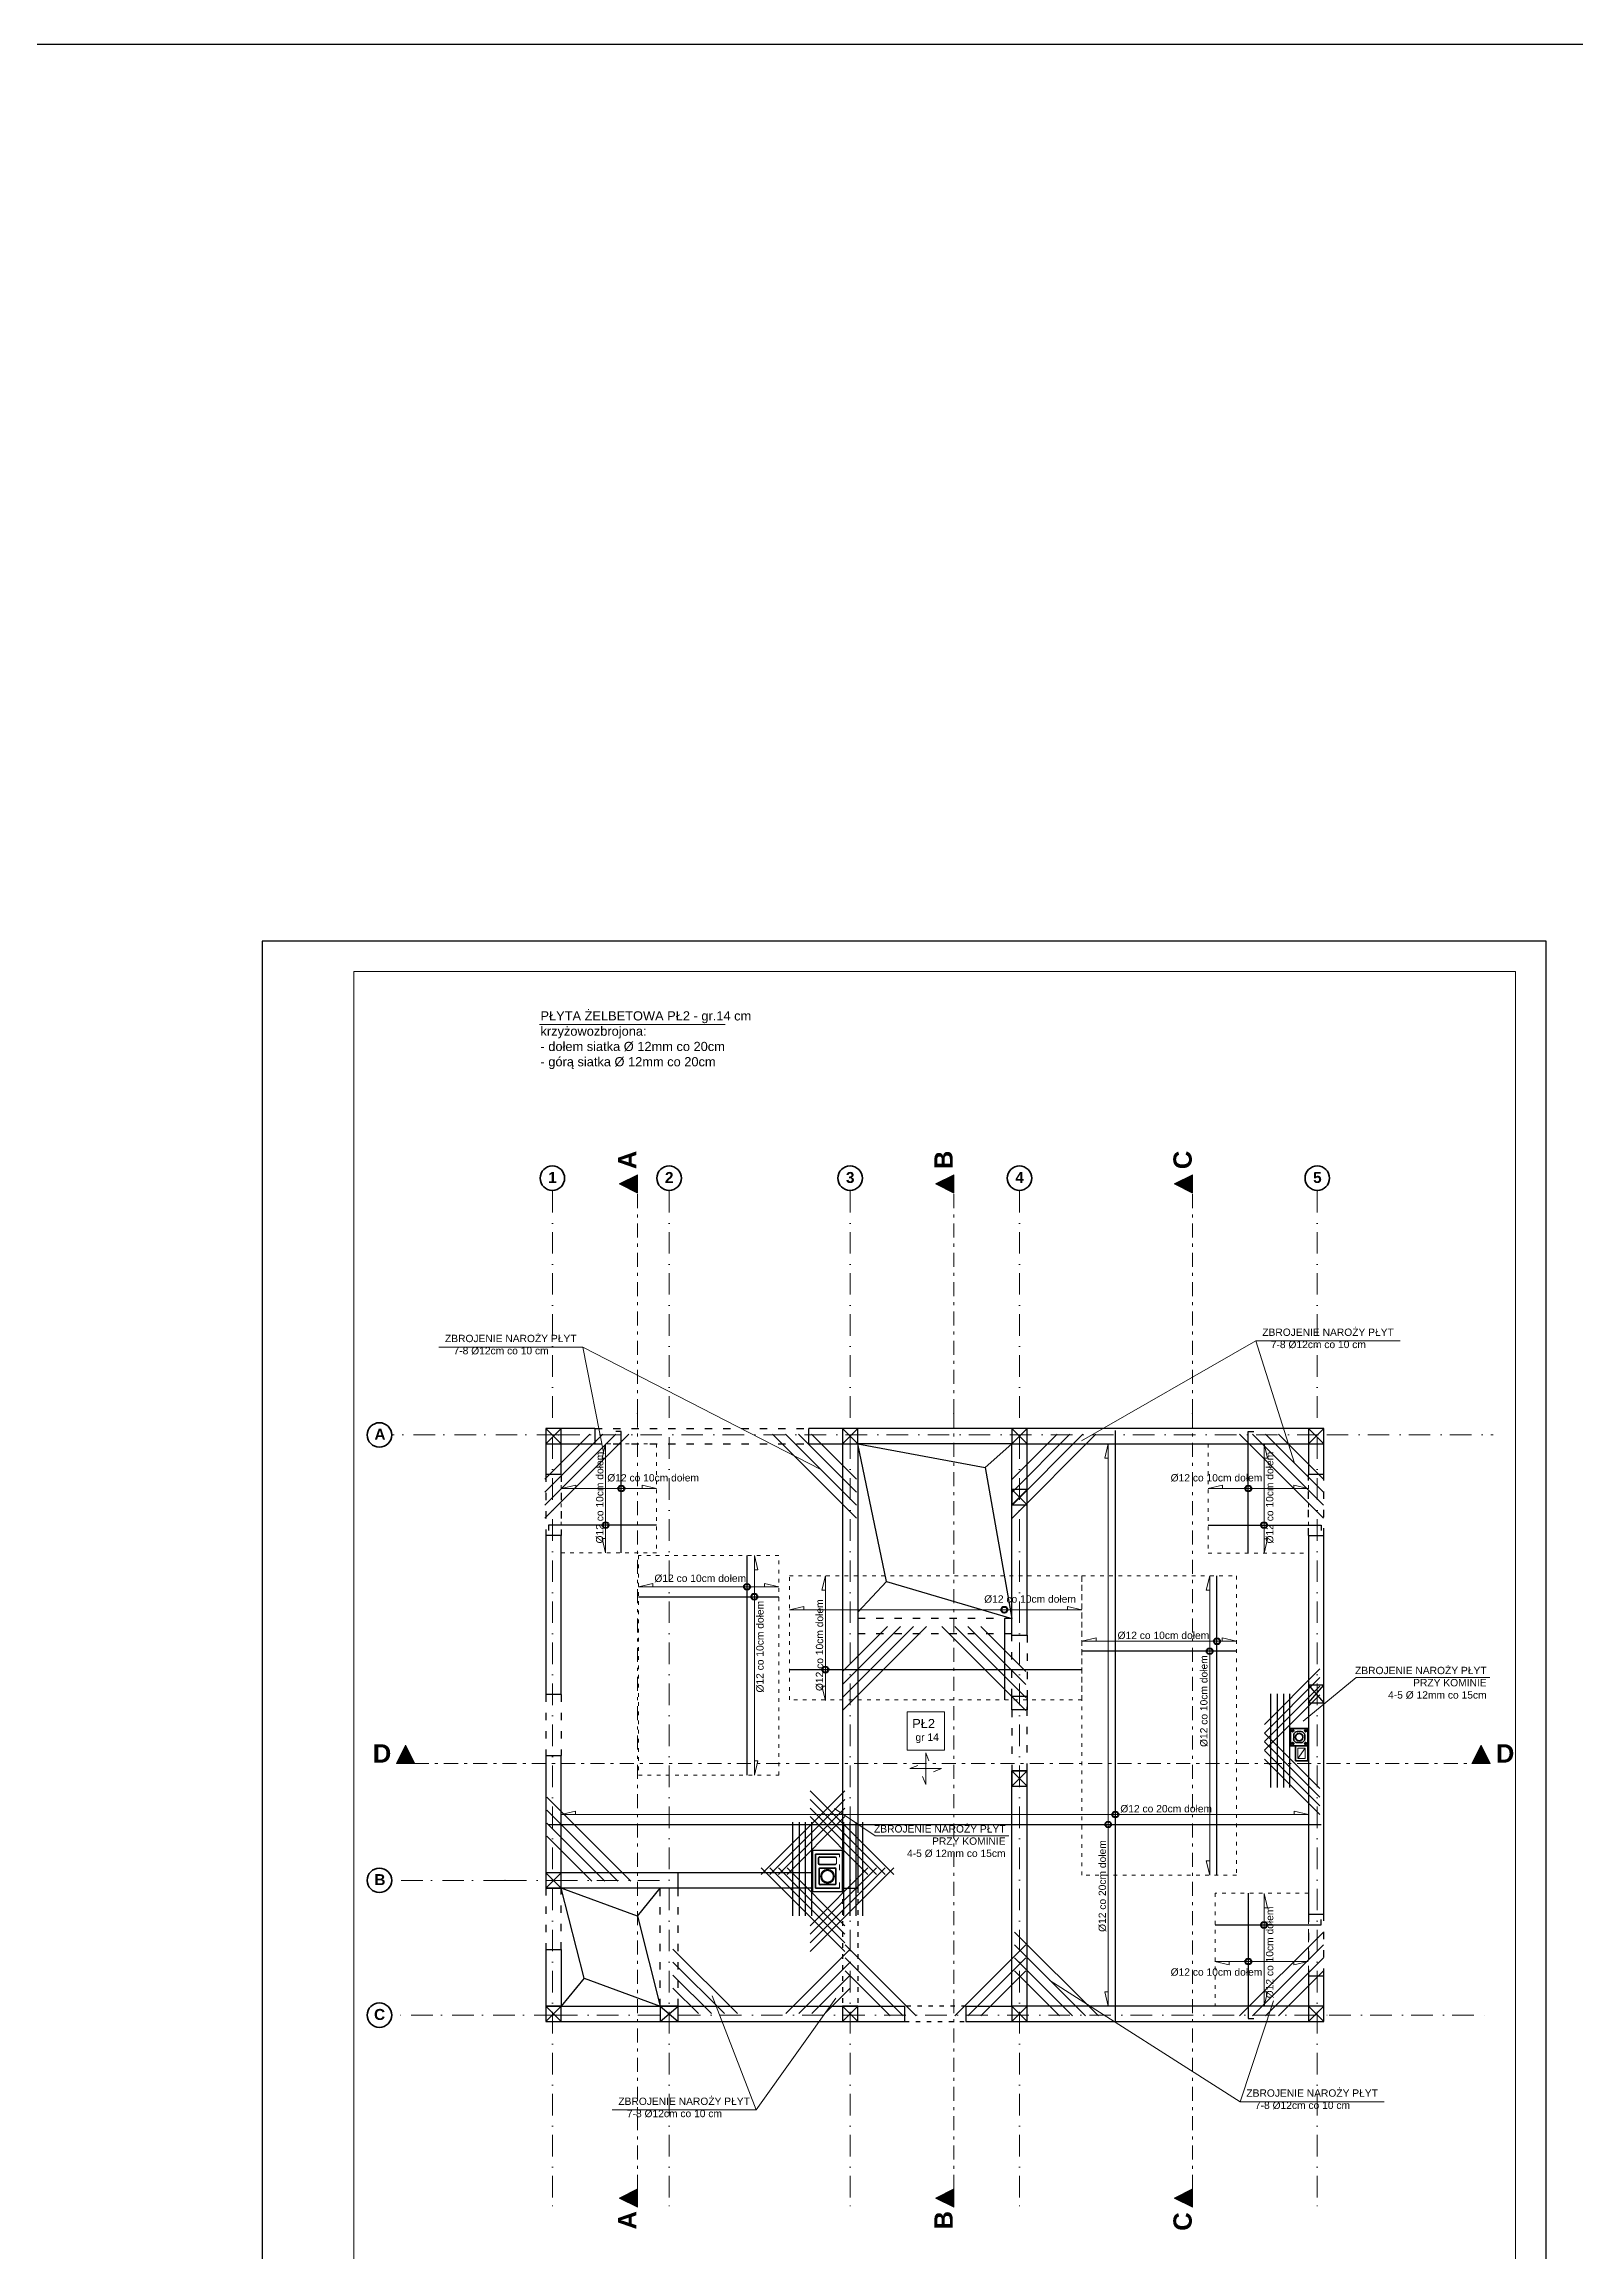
# Model space of a CAD drawing. Header units: millimetres. Extents: x 4647 to 73915, y -13612 to -8141.
# Drawn here: x 21311 to 23817, y -11752 to -8141 of the extents above; entities that cross this region are included whole.
import ezdxf
from ezdxf.enums import TextEntityAlignment as Align

# ---------------------------------------------------------------- set-up
doc = ezdxf.new("R2010")
doc.units = ezdxf.units.MM
for name, pattern in [('ACAD_ISO03W100', [30, 12, -18]), ('Kropki i Kreski', [67.027776, 35.277777, -17.638888, 0, -14.111111]), ('Przerywana', [16.4, 8.2, -8.2]), ('Przerywana podwójnie', [47.9, 22.9, -10, 5, -10])]:
    doc.linetypes.add(name, pattern=pattern)
for name, color, linetype, lineweight in [('2D - Ogólne_Nr_Pióra__21', 7, 'Continuous', 35), ('a_beton_c', 3, 'ACAD_ISO03W100', 25), ('a_murowane_b', 20, 'Continuous', 30), ('a_murowane_c', 20, 'ACAD_ISO03W100', 13), ('a_opisy', 252, 'Continuous', 9), ('a_stal', 5, 'Continuous', 25), ('Cienka', 1, 'Continuous', 15), ('Konstrukcja - Ogólne_Nr_Pióra__1', 7, 'Continuous', 5), ('Konstrukcja - Ogólne_Nr_Pióra__21', 7, 'Continuous', 35), ('Konstrukcja - Siatka mod_Nr_Pióra__1', 7, 'Continuous', 5), ('Konstrukcja - Siatka mod_Nr_Pióra__7', 7, 'Continuous', 35), ('Opisy - Tekst_Nr_Pióra__1', 7, 'Continuous', 13), ('PRĘTY', 7, 'Continuous', 40), ('Znaczniki - Przekroje_Nr_Pióra__1', 7, 'Continuous', 5)]:
    doc.layers.add(name, color=color, linetype=linetype, lineweight=lineweight)
for name, color, linetype in [('Konstrukcja - Ogólne', 7, 'Continuous'), ('Konstrukcja - Siatka mod', 7, 'Continuous'), ('Znaczniki - Przekroje', 7, 'Continuous')]:
    doc.layers.add(name, color=color, linetype=linetype)
for name, color, linetype, lineweight, true_color in [('Konstrukcja - Ogólne_Nr_Pióra__3', 7, 'Continuous', 5, 0xff6600), ('Konstrukcja - Ogólne_Nr_Pióra__5', 7, 'Continuous', 5, 0x40a5ff), ('Konstrukcja - Siatka mod_Nr_Pióra__4', 7, 'Continuous', 5, 0x029e21), ('Znaczniki - Przekroje_Nr_Pióra__5', 7, 'Continuous', 5, 0x40a5ff)]:
    doc.layers.add(name, color=color, linetype=linetype, lineweight=lineweight, true_color=true_color)
doc.styles.add('GENERATED_STYLE_1', font='arialbd.ttf')
doc.styles.get("Standard").update_dxf_attribs({"font": 'arial.ttf'})

# ---------------------------------------------------------------- blocks, each defined once
blk = doc.blocks.new('SCHIEDEL_Avant_01')
at = {"layer": 'Konstrukcja - Ogólne_Nr_Pióra__21', "linetype": 'Continuous'}
for p, q in [((0, 28), (28, 28)), ((0, 0), (0, 28)), ((28, 0), (0, 0)), ((5, 11), (5, 17)), ((11, 23), (17, 23)), ((17, 5), (11, 5)), ((23, 17), (23, 11)), ((28, 28), (28, 0))]:
    blk.add_line(p, q, dxfattribs=at)
blk.add_circle((14, 14), 6, dxfattribs=at)
for centre, radius, start, end in [((3.4726, 24.5), 1.5, 0, 270), ((3.4863, 3.4863), 1.5, 90, 0), ((3.4726, 24.5), 1.5, 270, 0), ((3.4863, 3.4863), 1.5, 0, 90), ((11, 17), 6, 90, 180), ((11, 11), 6, 180, 270), ((17, 17), 6, 0, 90), ((17, 11), 6, 270, 0), ((24.4863, 24.5137), 1.5, 270, 180), ((24.4863, 24.5137), 1.5, 180, 270), ((24.5, 3.5), 1.5, 90, 180), ((24.5, 3.5), 1.5, 180, 90)]:
    blk.add_arc(centre, radius, start, end, dxfattribs=at)
for p in [(3.4726, 23), (3.4863, 4.9863), (4.9726, 24.5), (4.9863, 3.4863), (5, 11), (11, 23), (17, 5), (22.9863, 24.5137), (23, 17), (23, 3.5), (24.4863, 23.0137), (24.5, 5)]:
    blk.add_point(p, dxfattribs=at)
at = {"layer": 'Konstrukcja - Ogólne_Nr_Pióra__3', "linetype": 'Continuous'}
for radius, start, end in [(6.5, 0, 180), (6.5, 180, 0), (6, 0, 180), (6, 180, 0)]:
    blk.add_arc((14, 14), radius, start, end, dxfattribs=at)
blk = doc.blocks.new('SCHIEDEL_Wentylacja_01_3')
at = {"layer": 'Konstrukcja - Ogólne_Nr_Pióra__5', "linetype": 'Continuous'}
for p, q in [((20, 25), (0, 25)), ((0, 25), (0, 0)), ((0, 0), (20, 0)), ((4, 21), (16, 21)), ((4, 4), (4, 21)), ((4, 4), (16, 21)), ((16, 4), (4, 4)), ((16, 21), (16, 4)), ((20, 0), (20, 25))]:
    blk.add_line(p, q, dxfattribs=at)
blk = doc.blocks.new('*X912')
at = {"layer": 'Konstrukcja - Ogólne_Nr_Pióra__1', "linetype": 'Continuous'}
for p, q in [((9.7, 20), (8.1, 19.1)), ((8.1, 19.1), (9.7, 20)), ((15, 28.9), (15, 29.8)), ((15.7, 28.5), (15, 28.9)), ((20, 8.7), (17.7, 10)), ((22.3, 10), (20, 8.7)), ((20, 8.7), (22.3, 10)), ((20, 8.1), (20, 8.7)), ((20, 8.7), (20, 8.1)), ((25, 11.5), (23.7, 10.8)), ((23.7, 10.8), (25, 11.5)), ((25, 28.9), (23.8, 28.2)), ((23.8, 28.2), (25, 28.9)), ((27, 27.7), (25, 28.9)), ((25, 28.9), (27, 27.7)), ((26.4, 10.7), (25, 11.5)), ((25, 11.5), (26.4, 10.7)), ((30, 23.2), (30, 20.2)), ((30, 20.2), (30, 23.2)), ((30, 20.2), (31, 19.7)), ((31, 19.7), (30, 20.2))]:
    blk.add_line(p, q, dxfattribs=at)
blk = doc.blocks.new('Standardowy znacznik siatki')
at = {"layer": 'Konstrukcja - Siatka mod_Nr_Pióra__4', "linetype": 'Kropki i Kreski'}
for p, q in [((272.5, 0), (0, 0)), ((272.5, 0), (1529.2, 0)), ((1529.2, 0), (1801.7, 0))]:
    blk.add_line(p, q, dxfattribs=at)
blk.add_point((272.5, 0), dxfattribs=at)
blk.add_point((272.5, 0), dxfattribs=at)
at = {"layer": 'Konstrukcja - Siatka mod_Nr_Pióra__7', "linetype": 'Continuous'}
blk.add_circle((-20, 0), 20, dxfattribs=at)
at = {"layer": 'Konstrukcja - Siatka mod_Nr_Pióra__1', "style": 'GENERATED_STYLE_1'}
blk.add_attdef('AC_MarkerText_1', text='', height=18, dxfattribs=at).set_placement((-28.2, -13.3), align=Align.BOTTOM_LEFT)
blk = doc.blocks.new('Standardowy znacznik siatki_2')
at = {"layer": 'Konstrukcja - Siatka mod_Nr_Pióra__4', "linetype": 'Kropki i Kreski'}
for p, q in [((268.5, 0), (1533.2, 0)), ((1533.2, 0), (1801.7, 0)), ((268.5, 0), (0, 0))]:
    blk.add_line(p, q, dxfattribs=at)
blk.add_point((268.5, 0), dxfattribs=at)
blk.add_point((268.5, 0), dxfattribs=at)
at = {"layer": 'Konstrukcja - Siatka mod_Nr_Pióra__7', "linetype": 'Continuous'}
blk.add_circle((-20, 0), 20, dxfattribs=at)
at = {"layer": 'Konstrukcja - Siatka mod_Nr_Pióra__1', "style": 'GENERATED_STYLE_1'}
blk.add_attdef('AC_MarkerText_1', text='', height=18, dxfattribs=at).set_placement((-28.9, -13.3), align=Align.BOTTOM_LEFT)
blk = doc.blocks.new('Standardowy znacznik siatki_3')
at = {"layer": 'Konstrukcja - Siatka mod_Nr_Pióra__4', "linetype": 'Kropki i Kreski'}
for p, q in [((1, 0), (0, 0)), ((1, 0), (1660.6, 0)), ((1660.6, 0), (1661.6, 0))]:
    blk.add_line(p, q, dxfattribs=at)
blk.add_point((1, 0), dxfattribs=at)
blk.add_point((1, 0), dxfattribs=at)
at = {"layer": 'Konstrukcja - Siatka mod_Nr_Pióra__7', "linetype": 'Continuous'}
blk.add_circle((-20, 0), 20, dxfattribs=at)
at = {"layer": 'Konstrukcja - Siatka mod_Nr_Pióra__1', "style": 'GENERATED_STYLE_1'}
blk.add_attdef('AC_MarkerText_1', text='', height=18, rotation=90, dxfattribs=at).set_placement((-6.7, -6.8), align=Align.BOTTOM_LEFT)
blk = doc.blocks.new('Standardowy znacznik siatki_4')
at = {"layer": 'Konstrukcja - Siatka mod_Nr_Pióra__4', "linetype": 'Kropki i Kreski'}
for p, q in [((1, 0), (0, 0)), ((1, 0), (1660.6, 0)), ((1660.6, 0), (1661.6, 0))]:
    blk.add_line(p, q, dxfattribs=at)
blk.add_point((1, 0), dxfattribs=at)
blk.add_point((1, 0), dxfattribs=at)
at = {"layer": 'Konstrukcja - Siatka mod_Nr_Pióra__7', "linetype": 'Continuous'}
blk.add_circle((-20, 0), 20, dxfattribs=at)
at = {"layer": 'Konstrukcja - Siatka mod_Nr_Pióra__1', "style": 'GENERATED_STYLE_1'}
blk.add_attdef('AC_MarkerText_1', text='', height=18, rotation=90, dxfattribs=at).set_placement((-6.7, -6.8), align=Align.BOTTOM_LEFT)
blk = doc.blocks.new('Standardowy znacznik siatki_5')
at = {"layer": 'Konstrukcja - Siatka mod_Nr_Pióra__4', "linetype": 'Kropki i Kreski'}
for p, q in [((1, 0), (0, 0)), ((1, 0), (1660.6, 0)), ((1660.6, 0), (1661.6, 0))]:
    blk.add_line(p, q, dxfattribs=at)
blk.add_point((1, 0), dxfattribs=at)
blk.add_point((1, 0), dxfattribs=at)
at = {"layer": 'Konstrukcja - Siatka mod_Nr_Pióra__7', "linetype": 'Continuous'}
blk.add_circle((-20, 0), 20, dxfattribs=at)
at = {"layer": 'Konstrukcja - Siatka mod_Nr_Pióra__1', "style": 'GENERATED_STYLE_1'}
blk.add_attdef('AC_MarkerText_1', text='', height=18, rotation=90, dxfattribs=at).set_placement((-6.7, -6.8), align=Align.BOTTOM_LEFT)
blk = doc.blocks.new('Standardowy znacznik siatki_6')
at = {"layer": 'Konstrukcja - Siatka mod_Nr_Pióra__4', "linetype": 'Kropki i Kreski'}
for p, q in [((1, 0), (0, 0)), ((1, 0), (1660.6, 0)), ((1660.6, 0), (1661.6, 0))]:
    blk.add_line(p, q, dxfattribs=at)
blk.add_point((1, 0), dxfattribs=at)
blk.add_point((1, 0), dxfattribs=at)
at = {"layer": 'Konstrukcja - Siatka mod_Nr_Pióra__7', "linetype": 'Continuous'}
blk.add_circle((-20, 0), 20, dxfattribs=at)
at = {"layer": 'Konstrukcja - Siatka mod_Nr_Pióra__1', "style": 'GENERATED_STYLE_1'}
blk.add_attdef('AC_MarkerText_1', text='', height=18, rotation=90, dxfattribs=at).set_placement((-6.7, -6.8), align=Align.BOTTOM_LEFT)
blk = doc.blocks.new('Standardowy znacznik siatki_7')
at = {"layer": 'Konstrukcja - Siatka mod_Nr_Pióra__4', "linetype": 'Kropki i Kreski'}
for p, q in [((185.3, 0), (268.5, 0)), ((268.5, 0), (453.8, 0)), ((185.3, 0), (0, 0))]:
    blk.add_line(p, q, dxfattribs=at)
blk.add_point((185.3, 0), dxfattribs=at)
blk.add_point((185.3, 0), dxfattribs=at)
at = {"layer": 'Konstrukcja - Siatka mod_Nr_Pióra__7', "linetype": 'Continuous'}
blk.add_circle((-20, 0), 20, dxfattribs=at)
at = {"layer": 'Konstrukcja - Siatka mod_Nr_Pióra__1', "style": 'GENERATED_STYLE_1'}
blk.add_attdef('AC_MarkerText_1', text='', height=18, dxfattribs=at).set_placement((-28.2, -13.3), align=Align.BOTTOM_LEFT)
blk = doc.blocks.new('Standardowy znacznik siatki_8')
at = {"layer": 'Konstrukcja - Siatka mod_Nr_Pióra__4', "linetype": 'Kropki i Kreski'}
for p, q in [((1, 0), (0, 0)), ((1, 0), (1660.6, 0)), ((1660.6, 0), (1661.6, 0))]:
    blk.add_line(p, q, dxfattribs=at)
blk.add_point((1, 0), dxfattribs=at)
blk.add_point((1, 0), dxfattribs=at)
at = {"layer": 'Konstrukcja - Siatka mod_Nr_Pióra__7', "linetype": 'Continuous'}
blk.add_circle((-20, 0), 20, dxfattribs=at)
at = {"layer": 'Konstrukcja - Siatka mod_Nr_Pióra__1', "style": 'GENERATED_STYLE_1'}
blk.add_attdef('AC_MarkerText_1', text='', height=18, rotation=90, dxfattribs=at).set_placement((-6.7, -6.8), align=Align.BOTTOM_LEFT)
blk = doc.blocks.new('Płaszczyzna odcinająca_2', base_point=(9599.1, -311.1))
at = {"layer": 'Znaczniki - Przekroje_Nr_Pióra__1', "linetype": 'Continuous'}
for points in [[(9599.1, 1362.7), (9599.1, 1332.7), (9569.1, 1347.7)], [(9599.1, -326.1), (9599.1, -296.1), (9569.1, -311.1)]]:
    blk.add_hatch(color=256, dxfattribs=at).paths.add_polyline_path(points, flags=0)
for p, q in [((9569.1, 1347.7), (9599.1, 1362.7)), ((9599.1, 1332.7), (9569.1, 1347.7)), ((9599.1, 1362.7), (9599.1, 1332.7)), ((9599.1, -296.1), (9569.1, -311.1)), ((9569.1, -311.1), (9599.1, -326.1)), ((9599.1, -326.1), (9599.1, -296.1))]:
    blk.add_line(p, q, dxfattribs=at)
at = {"layer": 'Znaczniki - Przekroje_Nr_Pióra__5', "linetype": 'Przerywana podwójnie'}
for p, q in [((9599.1, 972.5), (9599.1, 1332.7)), ((9599.1, -296.1), (9599.1, 972.5))]:
    blk.add_line(p, q, dxfattribs=at)
blk.add_point((9599.1, 972.5), dxfattribs=at)
at = {"layer": 'Znaczniki - Przekroje_Nr_Pióra__1', "linetype": 'Continuous', "char_height": 30, "attachment_point": 7, "rotation": 90, "style": 'GENERATED_STYLE_1'}
for insert in [(9597.4, 1371.7), (9597.4, -362.6)]:
    blk.add_mtext('{B}', dxfattribs=dict(at, insert=insert))
blk = doc.blocks.new('Płaszczyzna odcinająca_3', base_point=(9989.4, -311.1))
at = {"layer": 'Znaczniki - Przekroje_Nr_Pióra__1', "linetype": 'Continuous'}
for points in [[(9989.4, 1362.7), (9989.4, 1332.7), (9959.4, 1347.7)], [(9989.4, -326.1), (9989.4, -296.1), (9959.4, -311.1)]]:
    blk.add_hatch(color=256, dxfattribs=at).paths.add_polyline_path(points, flags=0)
for p, q in [((9959.4, 1347.7), (9989.4, 1362.7)), ((9989.4, 1332.7), (9959.4, 1347.7)), ((9989.4, 1362.7), (9989.4, 1332.7)), ((9989.4, -296.1), (9959.4, -311.1)), ((9959.4, -311.1), (9989.4, -326.1)), ((9989.4, -326.1), (9989.4, -296.1))]:
    blk.add_line(p, q, dxfattribs=at)
at = {"layer": 'Znaczniki - Przekroje_Nr_Pióra__5', "linetype": 'Przerywana podwójnie'}
for p, q in [((9989.4, 972.5), (9989.4, 1332.7)), ((9989.4, -296.1), (9989.4, 972.5))]:
    blk.add_line(p, q, dxfattribs=at)
blk.add_point((9989.4, 972.5), dxfattribs=at)
at = {"layer": 'Znaczniki - Przekroje_Nr_Pióra__1', "linetype": 'Continuous', "char_height": 30, "attachment_point": 7, "rotation": 90, "style": 'GENERATED_STYLE_1'}
for insert in [(9988.7, 1371.7), (9988.7, -364.7)]:
    blk.add_mtext('{C}', dxfattribs=dict(at, insert=insert))
blk = doc.blocks.new('Płaszczyzna odcinająca_4', base_point=(8702.4, 399.4))
at = {"layer": 'Znaczniki - Przekroje_Nr_Pióra__1', "linetype": 'Continuous'}
for points in [[(8687.4, 399.4), (8717.4, 399.4), (8702.4, 429.4)], [(10476.6, 399.4), (10446.6, 399.4), (10461.6, 429.4)]]:
    blk.add_hatch(color=256, dxfattribs=at).paths.add_polyline_path(points, flags=0)
for p, q in [((8702.4, 429.4), (8687.4, 399.4)), ((8687.4, 399.4), (8717.4, 399.4)), ((8717.4, 399.4), (8702.4, 429.4)), ((10446.6, 399.4), (10461.6, 429.4)), ((10476.6, 399.4), (10446.6, 399.4)), ((10461.6, 429.4), (10476.6, 399.4))]:
    blk.add_line(p, q, dxfattribs=at)
at = {"layer": 'Znaczniki - Przekroje_Nr_Pióra__5', "linetype": 'Przerywana podwójnie'}
for p, q in [((8717.4, 399.4), (10112.9, 399.4)), ((10112.9, 399.4), (10446.6, 399.4))]:
    blk.add_line(p, q, dxfattribs=at)
blk.add_point((10112.9, 399.4), dxfattribs=at)
at = {"layer": 'Znaczniki - Przekroje_Nr_Pióra__1', "linetype": 'Continuous', "char_height": 30, "attachment_point": 7, "style": 'GENERATED_STYLE_1'}
for insert in [(8648.8, 401.1), (10485.6, 401.1)]:
    blk.add_mtext('{D}', dxfattribs=dict(at, insert=insert))
blk = doc.blocks.new('Płaszczyzna odcinająca_1', base_point=(9081.8, -311.1))
at = {"layer": 'Znaczniki - Przekroje_Nr_Pióra__1', "linetype": 'Continuous'}
for points in [[(9081.8, 1362.7), (9081.8, 1332.7), (9051.8, 1347.7)], [(9081.8, -326.1), (9081.8, -296.1), (9051.8, -311.1)]]:
    blk.add_hatch(color=256, dxfattribs=at).paths.add_polyline_path(points, flags=0)
for p, q in [((9051.8, 1347.7), (9081.8, 1362.7)), ((9081.8, 1332.7), (9051.8, 1347.7)), ((9081.8, 1362.7), (9081.8, 1332.7)), ((9081.8, -296.1), (9051.8, -311.1)), ((9051.8, -311.1), (9081.8, -326.1)), ((9081.8, -326.1), (9081.8, -296.1))]:
    blk.add_line(p, q, dxfattribs=at)
at = {"layer": 'Znaczniki - Przekroje_Nr_Pióra__5', "linetype": 'Przerywana podwójnie'}
for p, q in [((9081.8, 972.5), (9081.8, 1332.7)), ((9081.8, -296.1), (9081.8, 972.5))]:
    blk.add_line(p, q, dxfattribs=at)
blk.add_point((9081.8, 972.5), dxfattribs=at)
at = {"layer": 'Znaczniki - Przekroje_Nr_Pióra__1', "linetype": 'Continuous', "char_height": 30, "attachment_point": 7, "rotation": 90, "style": 'GENERATED_STYLE_1'}
for insert in [(9080, 1371.7), (9080, -362.6)]:
    blk.add_mtext('{A}', dxfattribs=dict(at, insert=insert))

msp = doc.modelspace()

# ---------------------------------------------------------------- linework, layer by layer
for p, q in [((22689.21, -10655.32), (22642.14, -10430.23)), ((22642.14, -10430.23), (22850.37, -10469.16)), ((22850.37, -10469.16), (22894.14, -10430.23)), ((22850.37, -10469.16), (22894.14, -10716.12)), ((22642.14, -10705.37), (22689.21, -10655.32)), ((22689.21, -10655.32), (22894.14, -10716.12))]:
    msp.add_line(p, q)
at = {"color": 1}
msp.add_lwpolyline([(4647.06, -8140.89), (73914.72, -8140.89), (73914.72, -13611.6), (4647.06, -13611.6)], close=True, dxfattribs=at)
msp.add_lwpolyline([(21668.14, -12577.97), (23768.14, -12577.97), (23768.14, -9607.97), (21668.14, -9607.97)], close=True)
for points in [[(22281.82, -11203.04), (22157.14, -11157.23)], [(22194.47, -11304.43), (22157.14, -11157.23)], [(22281.82, -11203.04), (22319.15, -11157.23)], [(22281.82, -11203.04), (22319.15, -11350.23)], [(22194.47, -11304.43), (22157.14, -11350.23)], [(22194.47, -11304.43), (22319.15, -11350.23)]]:
    msp.add_lwpolyline(points)
at = {"layer": '2D - Ogólne_Nr_Pióra__21', "linetype": 'Continuous', "flags": 128}
msp.add_lwpolyline([(23358.14, -10949.04), (23378.14, -10949.04), (23378.14, -10924.04), (23358.14, -10924.04)], close=True, dxfattribs=at)
at = {"layer": 'a_beton_c', "linetype": 'ByBlock'}
for points in [[(22132.14, -10405.23), (22132.14, -10430.23), (22157.14, -10430.23), (22157.14, -10405.23)], [(22617.14, -10405.23), (22617.14, -10430.23), (22642.14, -10430.23), (22642.14, -10405.23)], [(22894.14, -10405.23), (22894.14, -10430.23), (22919.14, -10430.23), (22919.14, -10405.23)], [(23379.14, -10405.23), (23379.14, -10430.23), (23404.14, -10430.23), (23404.14, -10405.23)], [(22894.14, -10505.14), (22894.14, -10530.14), (22919.14, -10530.14), (22919.14, -10505.14)], [(23379.14, -10825.04), (23379.14, -10854.04), (23404.14, -10854.04), (23404.14, -10825.04)], [(22894.14, -10965.23), (22894.14, -10990.23), (22919.14, -10990.23), (22919.14, -10965.23)], [(22894.14, -10965.23), (22894.14, -10990.23), (22919.14, -10990.23), (22919.14, -10965.23)], [(22617.14, -11095.58), (22568.14, -11095.58), (22568.14, -11162.23), (22617.14, -11162.23)], [(22132.14, -11132.23), (22132.14, -11157.23), (22157.14, -11157.23), (22157.14, -11132.23)], [(22132.14, -11350.23), (22132.14, -11375.23), (22157.14, -11375.23), (22157.14, -11350.23)], [(22319.15, -11350.23), (22319.15, -11375.23), (22348.15, -11375.23), (22348.15, -11350.23)], [(22617.14, -11350.23), (22617.14, -11375.23), (22642.14, -11375.23), (22642.14, -11350.23)], [(22894.14, -11350.23), (22894.14, -11375.23), (22919.14, -11375.23), (22919.14, -11350.23)], [(23379.14, -11350.23), (23379.14, -11375.23), (23404.14, -11375.23), (23404.14, -11350.23)]]:
    msp.add_lwpolyline(points, close=True, dxfattribs=at)
for points in [[(22132.14, -10430.23), (22157.14, -10405.23)], [(22132.14, -10405.23), (22157.14, -10430.23)], [(22617.14, -10430.23), (22642.14, -10405.23)], [(22617.14, -10405.23), (22642.14, -10430.23)], [(22894.14, -10430.23), (22919.14, -10405.23)], [(22894.14, -10405.23), (22919.14, -10430.23)], [(23379.14, -10430.23), (23404.14, -10405.23)], [(23379.14, -10405.23), (23404.14, -10430.23)], [(22894.14, -10530.14), (22919.14, -10505.14)], [(22894.14, -10505.14), (22919.14, -10530.14)], [(23379.14, -10854.04), (23404.14, -10825.04)], [(23379.14, -10825.04), (23404.14, -10854.04)], [(22894.14, -10990.23), (22919.14, -10965.23)], [(22894.14, -10965.23), (22919.14, -10990.23)], [(22894.14, -10990.23), (22919.14, -10965.23)], [(22894.14, -10965.23), (22919.14, -10990.23)], [(22132.14, -11157.23), (22157.14, -11132.23)], [(22132.14, -11132.23), (22157.14, -11157.23)], [(22132.14, -11375.23), (22157.14, -11350.23)], [(22132.14, -11350.23), (22157.14, -11375.23)], [(22319.15, -11375.23), (22348.15, -11350.23)], [(22319.15, -11350.23), (22348.15, -11375.23)], [(22617.14, -11375.23), (22642.14, -11350.23)], [(22617.14, -11350.23), (22642.14, -11375.23)], [(22894.14, -11375.23), (22919.14, -11350.23)], [(22894.14, -11350.23), (22919.14, -11375.23)], [(23379.14, -11375.23), (23404.14, -11350.23)], [(23379.14, -11350.23), (23404.14, -11375.23)]]:
    msp.add_lwpolyline(points, dxfattribs=at)
at = {"layer": 'a_beton_c'}
for points in [[(22212.14, -10405.23), (22562.14, -10405.23)], [(22212.14, -10430.23), (22562.14, -10430.23)], [(22132.14, -10480.22), (22132.14, -10580.22)], [(22157.14, -10480.22), (22157.14, -10580.22)], [(23379.14, -10580.22), (23379.14, -10480.22)], [(23404.14, -10580.22), (23404.14, -10480.22)], [(22894.14, -10716.12), (22642.14, -10716.12)], [(22894.14, -10741.12), (22642.14, -10741.12)], [(22894.14, -10843.04), (22894.14, -10743.04)], [(22919.14, -10743.04), (22919.14, -10843.04)], [(22132.14, -10840.22), (22132.14, -10940.22)], [(22157.14, -10840.22), (22157.14, -10940.22)], [(22894.14, -10865.23), (22894.14, -10965.23)], [(22919.14, -10965.23), (22919.14, -10865.23)], [(22132.14, -11157.23), (22132.14, -11257.23)], [(22157.14, -11257.23), (22157.14, -11157.23)], [(22319.15, -11350.23), (22319.15, -11157.23)], [(22348.15, -11350.23), (22348.15, -11157.23)], [(23379.14, -11200.23), (23379.14, -11300.23)], [(23404.14, -11300.23), (23404.14, -11200.23)]]:
    msp.add_lwpolyline(points, dxfattribs=at)
at = {"layer": 'a_beton_c', "ltscale": 0.6}
for points in [[(22617.14, -11157.23), (22617.14, -11350.23)], [(22642.14, -11157.23), (22642.14, -11350.23)], [(22819.14, -11350.23), (22719.14, -11350.23)], [(22719.14, -11375.23), (22819.14, -11375.23)]]:
    msp.add_lwpolyline(points, dxfattribs=at)
at = {"layer": 'a_murowane_b'}
for p, q in [((22894.14, -10865.23), (22894.14, -10843.04)), ((22894.14, -10843.04), (22919.14, -10843.04)), ((22919.14, -10865.23), (22894.14, -10865.23)), ((22919.14, -10843.04), (22919.14, -10865.23)), ((22919.14, -10860.23), (22919.14, -10865.23)), ((23379.14, -10848.23), (23379.14, -10860.23))]:
    msp.add_line(p, q, dxfattribs=at)
for points in [[(22212.14, -10405.23), (22132.14, -10405.23)], [(22132.14, -10405.23), (22132.14, -10480.22)], [(22157.14, -10480.22), (22157.14, -10430.23), (22212.14, -10430.23)], [(22212.14, -10405.23), (22212.14, -10430.23)], [(23404.14, -10480.22), (23404.14, -10405.23), (22562.14, -10405.23)], [(22562.14, -10430.23), (22562.14, -10405.23)], [(22562.14, -10430.23), (22617.14, -10430.23), (22617.14, -11157.23)], [(22894.14, -10743.04), (22894.14, -10430.23), (22642.14, -10430.23), (22642.14, -10965.23)], [(22919.14, -10743.04), (22919.14, -10430.23), (23379.14, -10430.23), (23379.14, -10480.22)], [(22157.14, -10480.22), (22132.14, -10480.22)], [(23404.14, -10480.22), (23379.14, -10480.22)], [(22157.14, -10580.22), (22132.14, -10580.22)], [(22132.14, -10580.22), (22132.14, -10840.22)], [(22157.14, -10840.22), (22157.14, -10580.22)], [(23379.14, -10580.22), (23379.14, -11200.23)], [(23379.14, -10580.22), (23404.14, -10580.22)], [(23404.14, -11200.23), (23404.14, -10580.22)], [(22894.14, -10743.04), (22919.14, -10743.04)], [(22157.14, -10840.22), (22132.14, -10840.22)], [(22894.14, -10865.23), (22894.14, -10843.04)], [(22919.14, -10848.23), (22919.14, -10843.04)], [(22919.14, -10865.23), (22919.14, -10860.23)], [(22132.14, -10940.22), (22132.14, -11157.23)], [(22132.14, -10940.22), (22157.14, -10940.22)], [(22568.14, -11132.23), (22157.14, -11132.23), (22157.14, -10940.22)], [(22642.14, -10953.32), (22642.14, -11157.23)], [(22819.14, -11350.23), (22894.14, -11350.23), (22894.14, -10965.23)], [(22894.14, -10965.23), (22919.14, -10965.23)], [(22894.14, -10965.23), (22919.14, -10965.23)], [(22894.14, -10965.23), (22919.14, -10965.23)], [(23379.14, -11300.23), (23379.14, -11350.23), (22919.14, -11350.23), (22919.14, -10965.23)], [(22157.14, -11157.23), (22157.14, -11157.23), (22132.14, -11157.23)], [(22568.14, -11157.23), (22157.14, -11157.23), (22157.14, -11157.23)], [(22348.15, -11157.23), (22348.15, -11132.23)], [(22617.14, -11147.73), (22617.14, -11157.23), (22642.14, -11157.23)], [(23404.14, -11200.23), (23379.14, -11200.23)], [(22132.14, -11257.23), (22157.14, -11257.23)], [(22132.14, -11257.23), (22132.14, -11350.23)], [(22157.14, -11257.23), (22157.14, -11350.23)], [(22819.14, -11375.23), (23404.14, -11375.23), (23404.14, -11300.23)], [(23379.14, -11300.23), (23404.14, -11300.23)], [(22132.14, -11350.23), (22132.14, -11375.23), (22719.14, -11375.23)], [(22132.14, -11350.23), (22719.14, -11350.23)], [(22719.14, -11375.23), (22719.14, -11350.23)], [(22819.14, -11350.23), (22819.14, -11375.23)]]:
    msp.add_lwpolyline(points, dxfattribs=at)
at = {"layer": 'a_murowane_c'}
for p, q in [((22607.14, -11107.73), (22607.14, -11116.73)), ((22612.14, -11101.23), (22612.14, -11106.23)), ((22612.14, -11118.23), (22612.14, -11127.73)), ((22612.14, -11147.73), (22612.14, -11157.23))]:
    msp.add_line(p, q, dxfattribs=at)
for centre, start, end in [((22605.64, -11107.73), 0, 90), ((22605.64, -11116.73), 270, 0)]:
    msp.add_arc(centre, 1.5, start, end, dxfattribs=at)
msp.add_point((22607.14, -11107.73), dxfattribs=at)
at = {"layer": 'a_opisy'}
for p, q in [((22192.36, -10272.06), (21956.8, -10272.06)), ((22226.79, -10446.43), (22192.36, -10272.06)), ((22581.86, -10472.44), (22192.36, -10272.06)), ((23008.17, -10425.28), (23293.45, -10261.88)), ((23356.47, -10461.83), (23293.45, -10261.88)), ((23529.01, -10261.88), (23293.45, -10261.88)), ((22606.18, -11336.89), (22475.87, -11519.8)), ((22956.43, -11308.01), (23267.5, -11506.32)), ((23322.19, -11341.52), (23267.5, -11506.32)), ((23503.06, -11506.32), (23267.5, -11506.32)), ((22475.87, -11519.8), (22240.3, -11519.8))]:
    msp.add_line(p, q, dxfattribs=at)
for points in [[(22121.5, -9744.32), (22425.29, -9744.32)], [(22229.64, -10585.25), (22224.06, -10585.25), (22229.64, -10608.74), (22229.64, -10430.23), (22224.06, -10453.72), (22229.64, -10453.72)], [(23051.64, -11326.74), (23046.06, -11326.74), (23051.64, -11350.23), (23051.64, -10430.23), (23046.06, -10453.72), (23051.64, -10453.72)], [(23306.64, -10585.4), (23312.23, -10585.4), (23306.64, -10608.89), (23306.64, -10430.23), (23312.23, -10453.72), (23306.64, -10453.72)], [(22180.95, -10503.41), (22180.95, -10497.83), (22157.46, -10503.41), (22312.95, -10503.41), (22289.46, -10497.83), (22289.46, -10503.41)], [(23355.34, -10503.41), (23355.34, -10497.83), (23378.83, -10503.41), (23215.42, -10503.41), (23238.91, -10497.83), (23238.91, -10503.41)], [(22473, -10948.85), (22478.59, -10948.85), (22473, -10972.34), (22473, -10612.88), (22478.59, -10636.37), (22473, -10636.37)], [(22589.13, -10826.61), (22583.55, -10826.61), (22589.13, -10850.1), (22589.13, -10646.2), (22583.55, -10669.69), (22589.13, -10669.69)], [(23217.71, -11112.32), (23212.12, -11112.32), (23217.71, -11135.81), (23217.71, -10646.2), (23212.12, -10669.69), (23217.71, -10669.69)], [(22489.59, -10664.11), (22489.59, -10658.52), (22513.08, -10664.11), (22283.27, -10664.11), (22306.76, -10658.52), (22306.76, -10664.11)], [(22553.96, -10701.68), (22553.96, -10696.09), (22530.47, -10701.68), (23008.42, -10701.68), (22984.93, -10696.09), (22984.93, -10701.68)], [(23031.91, -10753.14), (23031.91, -10747.55), (23008.42, -10753.14), (23261.44, -10753.14), (23237.95, -10747.55), (23237.95, -10753.14)], [(23457.11, -10812.57), (23370.7, -10883.96)], [(23675.96, -10812.57), (23457.11, -10812.57)], [(22180.63, -11036.61), (22180.63, -11031.03), (22157.14, -11036.61), (23379.14, -11036.61), (23355.65, -11031.03), (23355.65, -11036.61)], [(22670.35, -11071.67), (22604.05, -11026.57)], [(22889.2, -11071.67), (22670.35, -11071.67)], [(23306.64, -11189.04), (23312.23, -11189.04), (23306.64, -11165.55), (23306.64, -11350.23), (23312.23, -11326.74), (23306.64, -11326.74)], [(23355.34, -11277.05), (23355.34, -11282.63), (23378.83, -11277.05), (23226.21, -11277.05), (23249.7, -11282.63), (23249.7, -11277.05)], [(22475.87, -11519.8), (22404.1, -11333.28)]]:
    msp.add_lwpolyline(points, dxfattribs=at)
at = {"layer": 'a_opisy', "linetype": 'ACAD_ISO03W100', "ltscale": 0.5}
for points in [[(22157.14, -10430.23), (22312.95, -10430.23), (22312.95, -10608.74), (22157.14, -10608.74)], [(23379.14, -10430.23), (23215.42, -10430.23), (23215.42, -10608.89), (23379.14, -10608.89)], [(22513.08, -10612.83), (22283.27, -10612.83), (22283.27, -10972.34), (22513.08, -10972.34)], [(22530.47, -10646.16), (23008.42, -10646.16), (23008.42, -10849.21), (22530.47, -10849.21)], [(23008.42, -10646.16), (23261.44, -10646.16), (23261.44, -11135.81), (23008.42, -11135.81)], [(23379.14, -11165.43), (23226.69, -11165.43), (23226.69, -11350.23), (23379.14, -11350.23)]]:
    msp.add_lwpolyline(points, close=True, dxfattribs=at)
at = {"layer": 'a_stal'}
for p, q in [((22225.23, -10414.42), (22130.41, -10509.24)), ((22267.66, -10414.42), (22130.41, -10551.67)), ((22246.45, -10414.42), (22130.41, -10530.46)), ((22204.02, -10414.42), (22130.41, -10488.03)), ((22502.63, -10414.42), (22639.88, -10551.67)), ((22523.84, -10414.42), (22639.88, -10530.46)), ((22545.05, -10414.42), (22639.88, -10509.24)), ((22566.27, -10414.42), (22639.88, -10488.03)), ((22989.23, -10414.42), (22894.41, -10509.24)), ((23031.66, -10414.42), (22894.41, -10551.67)), ((23010.45, -10414.42), (22894.41, -10530.46)), ((22968.02, -10414.42), (22894.41, -10488.03)), ((23266.63, -10414.42), (23403.88, -10551.67)), ((23287.84, -10414.42), (23403.88, -10530.46)), ((23309.05, -10414.42), (23403.88, -10509.24)), ((23330.27, -10414.42), (23403.88, -10488.03)), ((22712.23, -10729.26), (22617.41, -10824.09)), ((22754.66, -10729.26), (22617.41, -10866.52)), ((22733.45, -10729.26), (22617.41, -10845.3)), ((22691.02, -10729.26), (22617.41, -10802.88)), ((22779.63, -10729.26), (22916.88, -10866.52)), ((22800.84, -10729.26), (22916.88, -10845.3)), ((22822.05, -10729.26), (22916.88, -10824.09)), ((22843.27, -10729.26), (22916.88, -10802.88)), ((23307.39, -10889.12), (23398.14, -10798.37)), ((23307.39, -10903.26), (23398.14, -10812.51)), ((23307.39, -10917.41), (23398.14, -10826.66)), ((23307.39, -10931.55), (23398.14, -10840.8)), ((23317.34, -10839.04), (23317.34, -10992.37)), ((23328.35, -10839.04), (23328.35, -10992.37)), ((23338.35, -10839.04), (23338.35, -10992.37)), ((23348.35, -10839.04), (23348.35, -10992.37)), ((23307.39, -10903.54), (23398.14, -10994.29)), ((23307.39, -10917.68), (23398.14, -11008.43)), ((23307.39, -10931.82), (23398.14, -11022.58)), ((23307.39, -10945.97), (23398.14, -11036.72)), ((22271.09, -11145.53), (22133.84, -11008.28)), ((22484.17, -11134.62), (22621.14, -10997.65)), ((22498.31, -11134.62), (22621.14, -11011.79)), ((22701.12, -11134.62), (22564.14, -10997.65)), ((22686.98, -11134.62), (22564.14, -11011.79)), ((22249.87, -11145.53), (22133.84, -11029.5)), ((22512.46, -11134.62), (22621.14, -11025.93)), ((22526.6, -11134.62), (22621.14, -11040.07)), ((22535.34, -11049.23), (22535.34, -11202.56)), ((22546.35, -11049.23), (22546.35, -11202.56)), ((22556.35, -11049.23), (22556.35, -11202.56)), ((22672.83, -11134.62), (22564.14, -11025.93)), ((22658.69, -11134.62), (22564.14, -11040.07)), ((22566.35, -11049.23), (22566.35, -11202.56)), ((22618.94, -11049.23), (22618.94, -11202.56)), ((22628.94, -11049.23), (22628.94, -11202.56)), ((22638.94, -11049.23), (22638.94, -11202.56)), ((22649.95, -11049.23), (22649.95, -11202.56)), ((22228.66, -11145.53), (22133.84, -11050.71)), ((22207.45, -11145.53), (22133.84, -11071.92)), ((22136.41, -11052.89), (23399.88, -11052.89)), ((22484.17, -11123.85), (22621.14, -11260.82)), ((22498.31, -11123.85), (22621.14, -11246.68)), ((22512.46, -11123.85), (22621.14, -11232.54)), ((22526.6, -11123.85), (22621.14, -11218.4)), ((22686.98, -11123.85), (22564.14, -11246.68)), ((22701.12, -11123.85), (22564.14, -11260.82)), ((22672.83, -11123.85), (22564.14, -11232.54)), ((22658.69, -11123.85), (22564.14, -11218.4)), ((23035.66, -11366.02), (22898.41, -11228.77)), ((23266.63, -11366.02), (23403.88, -11228.77)), ((22445.34, -11362.13), (22339.91, -11256.7)), ((22524.42, -11362.13), (22629.85, -11256.7)), ((22737.45, -11366.02), (22621.41, -11249.99)), ((22800.84, -11366.02), (22916.88, -11249.99)), ((23014.45, -11366.02), (22898.41, -11249.99)), ((23287.84, -11366.02), (23403.88, -11249.99)), ((22424.13, -11362.13), (22339.91, -11277.91)), ((22402.92, -11362.13), (22339.91, -11299.13)), ((22545.63, -11362.13), (22629.85, -11277.91)), ((22566.84, -11362.13), (22629.85, -11299.13)), ((22716.23, -11366.02), (22621.41, -11271.2)), ((22695.02, -11366.02), (22621.41, -11292.41)), ((22822.05, -11366.02), (22916.88, -11271.2)), ((22843.27, -11366.02), (22916.88, -11292.41)), ((22993.23, -11366.02), (22898.41, -11271.2)), ((22972.02, -11366.02), (22898.41, -11292.41)), ((23309.05, -11366.02), (23403.88, -11271.2)), ((23330.27, -11366.02), (23403.88, -11292.41)), ((22381.7, -11362.13), (22339.91, -11320.34)), ((22588.06, -11362.13), (22629.85, -11320.34))]:
    msp.add_line(p, q, dxfattribs=at)
for points in [[(22255.45, -10608.74), (22255.45, -10410.18), (22246.45, -10410.18)], [(23063.53, -11374.49), (23063.53, -10408.28)], [(23280.84, -10608.89), (23280.84, -10410.18), (23289.84, -10410.18)], [(22312.95, -10563.24), (22136.41, -10563.24), (22136.41, -10572.24)], [(23215.42, -10563.24), (23399.88, -10563.24), (23399.88, -10572.24)], [(22461.12, -10972.34), (22461.12, -10612.83)], [(23229.6, -11135.81), (23229.6, -10646.16)], [(22283.27, -10680.39), (22513.08, -10680.39)], [(22882.9, -10849.21), (22882.9, -10716.12)], [(23261.44, -10769.42), (23008.42, -10769.42)], [(22530.47, -10799.6), (23008.42, -10799.6)], [(23280.84, -11165.43), (23280.84, -11370.28), (23289.84, -11370.28)], [(23226.69, -11217.22), (23399.88, -11217.22), (23399.88, -11208.22)]]:
    msp.add_lwpolyline(points, dxfattribs=at)
at = {"layer": 'Cienka'}
msp.add_lwpolyline([(22722.91, -10868.69), (22783.84, -10868.69), (22783.84, -10931.08), (22722.91, -10931.08)], close=True, dxfattribs=at)
for points in [[(22748.12, -10974.22), (22753.38, -10987.29), (22753.38, -10935.65), (22758.64, -10948.72)], [(22740.63, -10956.21), (22727.55, -10961.47), (22779.2, -10961.47), (22766.12, -10966.73)]]:
    msp.add_lwpolyline(points, dxfattribs=at)
at = {"layer": 'Konstrukcja - Ogólne_Nr_Pióra__21', "linetype": 'Continuous'}
for p, q in [((22573.14, -11157.23), (22573.14, -11101.23)), ((22573.14, -11101.23), (22612.14, -11101.23)), ((22578.14, -11116.73), (22578.14, -11107.73)), ((22579.64, -11106.23), (22605.64, -11106.23)), ((22605.64, -11118.23), (22579.64, -11118.23)), ((22612.14, -11157.23), (22573.14, -11157.23)), ((22579.14, -11125.23), (22579.14, -11150.23)), ((22605.14, -11124.23), (22580.14, -11124.23)), ((22580.14, -11151.23), (22605.14, -11151.23)), ((22606.14, -11150.23), (22606.14, -11125.23))]:
    msp.add_line(p, q, dxfattribs=at)
msp.add_circle((22592.64, -11137.73), 10, dxfattribs=at)
for centre, radius, start, end in [((22579.64, -11107.73), 1.5, 90, 180), ((22579.64, -11116.73), 1.5, 180, 270), ((22580.14, -11125.23), 1, 90, 180), ((22580.14, -11150.23), 1, 180, 270), ((22605.14, -11125.23), 1, 0, 90), ((22605.14, -11150.23), 1, 270, 0)]:
    msp.add_arc(centre, radius, start, end, dxfattribs=at)
for p in [(22578.14, -11116.73), (22579.64, -11106.23), (22605.64, -11118.23), (22579.14, -11125.23), (22580.14, -11151.23), (22605.14, -11124.23), (22606.14, -11150.23)]:
    msp.add_point(p, dxfattribs=at)
at = {"layer": 'Konstrukcja - Ogólne_Nr_Pióra__3', "linetype": 'Continuous'}
for radius, start, end in [(11.5, 90, 270), (10, 90, 270), (11.5, 270, 90), (10, 270, 90)]:
    msp.add_arc((22592.64, -11137.73), radius, start, end, dxfattribs=at)
at = {"layer": 'Opisy - Tekst_Nr_Pióra__1', "linetype": 'Continuous', "ltscale": 10, "flags": 128}
msp.add_lwpolyline([(23718.14, -12377.97), (21818.14, -12377.97), (21818.14, -9657.97), (23718.14, -9657.97)], close=True, dxfattribs=at)
at = {"layer": 'PRĘTY'}
for centre in [(22255.45, -10503.41), (23280.84, -10503.41), (22229.64, -10563.24), (23306.64, -10563.24), (22461.12, -10664.11), (22473, -10680.39), (22881.72, -10701.68), (23229.6, -10753.14), (22589.13, -10799.6), (23217.71, -10769.42), (23051.64, -11052.89), (23063.53, -11036.61), (23306.64, -11217.22), (23280.84, -11277.05)]:
    msp.add_circle(centre, 4.93, dxfattribs=at)

# ---------------------------------------------------------------- block references
at = {"layer": 'Konstrukcja - Ogólne', "linetype": 'Continuous'}
msp.add_blockref('SCHIEDEL_Avant_01', (23350.14, -10924.04), dxfattribs=at)
at = {"layer": 'Konstrukcja - Ogólne', "linetype": 'Continuous', "rotation": 90}
msp.add_blockref('*X912', (22612.14, -11157.23), dxfattribs=at)
at = {"layer": 'Konstrukcja - Ogólne_Nr_Pióra__5', "linetype": 'Continuous'}
msp.add_blockref('SCHIEDEL_Wentylacja_01_3', (23358.14, -10949.04), dxfattribs=at)
at = {"layer": 'Konstrukcja - Siatka mod', "linetype": 'Continuous'}
ref = msp.add_blockref('Standardowy znacznik siatki_3', (22142.64, -10015.73), dxfattribs=dict(at, rotation=270))
ref.add_attrib('AC_MarkerText_1', '1', dxfattribs={"linetype": 'Continuous', "height": 18, "style": 'GENERATED_STYLE_1'}).set_placement((22135.81, -10009.02), align=Align.BOTTOM_LEFT)
ref = msp.add_blockref('Standardowy znacznik siatki_8', (22333.64, -10015.73), dxfattribs=dict(at, rotation=270))
ref.add_attrib('AC_MarkerText_1', '2', dxfattribs={"linetype": 'Continuous', "height": 18, "style": 'GENERATED_STYLE_1'}).set_placement((22326.81, -10009.02), align=Align.BOTTOM_LEFT)
ref = msp.add_blockref('Standardowy znacznik siatki_4', (22629.64, -10015.73), dxfattribs=dict(at, rotation=270))
ref.add_attrib('AC_MarkerText_1', '3', dxfattribs={"linetype": 'Continuous', "height": 18, "style": 'GENERATED_STYLE_1'}).set_placement((22622.81, -10009.02), align=Align.BOTTOM_LEFT)
ref = msp.add_blockref('Standardowy znacznik siatki_5', (22906.64, -10015.73), dxfattribs=dict(at, rotation=270))
ref.add_attrib('AC_MarkerText_1', '4', dxfattribs={"linetype": 'Continuous', "height": 18, "style": 'GENERATED_STYLE_1'}).set_placement((22899.81, -10009.02), align=Align.BOTTOM_LEFT)
ref = msp.add_blockref('Standardowy znacznik siatki_6', (23393.64, -10015.73), dxfattribs=dict(at, rotation=270))
ref.add_attrib('AC_MarkerText_1', '5', dxfattribs={"linetype": 'Continuous', "height": 18, "style": 'GENERATED_STYLE_1'}).set_placement((23386.81, -10009.02), align=Align.BOTTOM_LEFT)
at = {"layer": 'Konstrukcja - Siatka mod', "linetype": 'Przerywana'}
ref = msp.add_blockref('Standardowy znacznik siatki', (21879.85, -10415.73), dxfattribs=at)
ref.add_attrib('AC_MarkerText_1', 'A', dxfattribs={"linetype": 'Przerywana', "height": 18, "style": 'GENERATED_STYLE_1'}).set_placement((21851.63, -10429.02), align=Align.BOTTOM_LEFT)
at = {"layer": 'Konstrukcja - Siatka mod', "linetype": 'Continuous'}
ref = msp.add_blockref('Standardowy znacznik siatki_7', (21879.85, -11144.24), dxfattribs=at)
ref.add_attrib('AC_MarkerText_1', 'B', dxfattribs={"linetype": 'Continuous', "height": 18, "style": 'GENERATED_STYLE_1'}).set_placement((21851.63, -11157.53), align=Align.BOTTOM_LEFT)
ref = msp.add_blockref('Standardowy znacznik siatki_2', (21879.85, -11364.73), dxfattribs=at)
ref.add_attrib('AC_MarkerText_1', 'C', dxfattribs={"linetype": 'Continuous', "height": 18, "style": 'GENERATED_STYLE_1'}).set_placement((21850.97, -11378.02), align=Align.BOTTOM_LEFT)
at = {"layer": 'Znaczniki - Przekroje'}
for name, p in [('Płaszczyzna odcinająca_1', (22281.82, -11663.84)), ('Płaszczyzna odcinająca_2', (22799.14, -11663.84)), ('Płaszczyzna odcinająca_3', (23189.47, -11663.84)), ('Płaszczyzna odcinająca_4', (21902.52, -10953.32))]:
    msp.add_blockref(name, p, dxfattribs=at)

# ---------------------------------------------------------------- texts
at = {"layer": 'a_opisy'}
for s, insert, char_height, width, attachment_point in [('PŁYTA ŻELBETOWA PŁ2 - gr.14 cm\\Pkrzyżowozbrojona:\\P- dołem siatka %%C 12mm co 20cm\\P- górą siatka %%C 12mm co 20cm', (22123.2, -9722.76), 15, 522.8324, 1), ('ZBROJENIE NAROŻY PŁYT\\P   7-8 %%C12cm co 10 cm', (21967.04, -10251.89), 12, 246.7232, 1), ('ZBROJENIE NAROŻY PŁYT\\P   7-8 %%C12cm co 10 cm', (23303.69, -10241.71), 12, 246.7232, 1), ('%%C12 co 10cm dołem', (22232.47, -10479.79), 12, 207.8708, 1), ('%%C12 co 10cm dołem', (23303.82, -10479.79), 12, 207.8708, 3), ('%%C12 co 10cm dołem', (22459.52, -10644.14), 12, 179.1978, 3), ('%%C12 co 10cm dołem', (22848.96, -10678.06), 12, 207.8708, 1), ('%%C12 co 10cm dołem', (23067.03, -10737.55), 12, 179.1978, 1), ('ZBROJENIE NAROŻY PŁYT\\PPRZY KOMINIE\\P 4-5 %%C 12mm co 15cm ', (23670.62, -10794.94), 12, 246.7232, 3), ('%%C12 co 20cm dołem', (23071.54, -11021.03), 12, 179.1978, 1), ('ZBROJENIE NAROŻY PŁYT\\PPRZY KOMINIE\\P 4-5 %%C 12mm co 15cm ', (22883.86, -11054.04), 12, 246.7232, 3), ('%%C12 co 10cm dołem', (23303.82, -11300.66), 12, 207.8708, 9), ('ZBROJENIE NAROŻY PŁYT\\P   7-8 %%C12cm co 10 cm', (22250.55, -11499.63), 12, 246.7232, 1), ('ZBROJENIE NAROŻY PŁYT\\P   7-8 %%C12cm co 10 cm', (23277.74, -11486.15), 12, 246.7232, 1)]:
    msp.add_mtext(s, dxfattribs=dict(at, insert=insert, char_height=char_height, width=width, attachment_point=attachment_point))
at = {"layer": 'a_opisy', "char_height": 12, "rotation": 90}
for s, insert, width, attachment_point in [('%%C12 co 10cm dołem', (22214.06, -10593.27), 207.8708, 1), ('%%C12 co 10cm dołem', (23322.23, -10593.27), 207.8708, 7), ('%%C12 co 10cm dołem', (22488.59, -10837.07), 212.8644, 7), ('%%C12 co 10cm dołem', (22573.55, -10834.63), 212.8644, 1), ('%%C12 co 10cm dołem', (23202.12, -10926.1), 212.8644, 1), ('%%C12 co 20cm dołem', (23036.06, -11228.6), 207.8708, 1), ('%%C12 co 10cm dołem', (23322.23, -11187.19), 207.8708, 9)]:
    msp.add_mtext(s, dxfattribs=dict(at, insert=insert, width=width, attachment_point=attachment_point))
at = {"layer": 'Cienka', "attachment_point": 1}
for s, insert, char_height, width in [('{\\H0.75x;\\C1;PŁ2}', (22731.22, -10880.32), 20, 31.9611), ('{\\H0.75x;\\C1;gr 14}', (22736.51, -10904.06), 16, 64.4984)]:
    msp.add_mtext(s, dxfattribs=dict(at, insert=insert, char_height=char_height, width=width))

doc.saveas('drawing.dxf')
